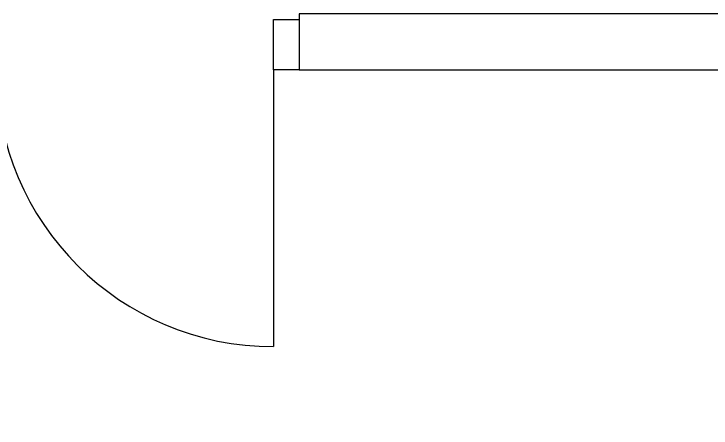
# Model space of a CAD drawing. Header units: millimetres. Extents: x -396 to 32754, y 354 to 22128.
# Drawn here: x 18598 to 20096, y 7339 to 8229 of the extents above; entities that cross this region are included whole.
import ezdxf

# ---------------------------------------------------------------- set-up
doc = ezdxf.new("R2010")
doc.units = ezdxf.units.MM
doc.layers.add('furniture', color=26, linetype='Continuous')
doc.layers.add('walls', color=5, linetype='Continuous')

# ---------------------------------------------------------------- blocks, each defined once
blk = doc.blocks.new('AAA_U_AOIAIAY_2IIEUIAY_411')
at = {"color": 0, "linetype": 'Continuous'}
for p, q in [((-0.5492, 0), (-0.5492, 0.5492)), ((0.5492, 0), (0.5492, 0.5492)), ((-0.6, 0), (-0.5492, 0)), ((-0.6, -0.1), (-0.6, 0)), ((-0.5492, 0), (-0.5492, -0.1)), ((0.6, 0), (0.5492, 0)), ((0.5492, 0), (0.5492, -0.1)), ((0.6, -0.1), (0.6, 0)), ((-0.5492, -0.1), (-0.6, -0.1)), ((0.5492, -0.1), (0.6, -0.1))]:
    blk.add_line(p, q, dxfattribs=at)
for centre, start, end in [((-0.5492, 0), 0, 90), ((0.5492, 0), 90, 180)]:
    blk.add_arc(centre, 0.5492, start, end, dxfattribs=at)

msp = doc.modelspace()

# ---------------------------------------------------------------- linework, layer by layer
at = {"layer": 'walls'}
msp.add_lwpolyline([(19210.9, 8229), (19210.9, 8109), (21473.2, 8109), (21473.2, 7339), (21593.2, 7339), (21593.2, 8229)], close=True, dxfattribs=at)

# ---------------------------------------------------------------- block references
at = {"layer": 'furniture', "xscale": 1083.333333333192, "yscale": 1083.333333333192, "zscale": 1083.333333333192, "rotation": 179.9999999999414}
msp.add_blockref('AAA_U_AOIAIAY_2IIEUIAY_411', (18560.9, 8109), dxfattribs=at)

doc.saveas('drawing.dxf')
